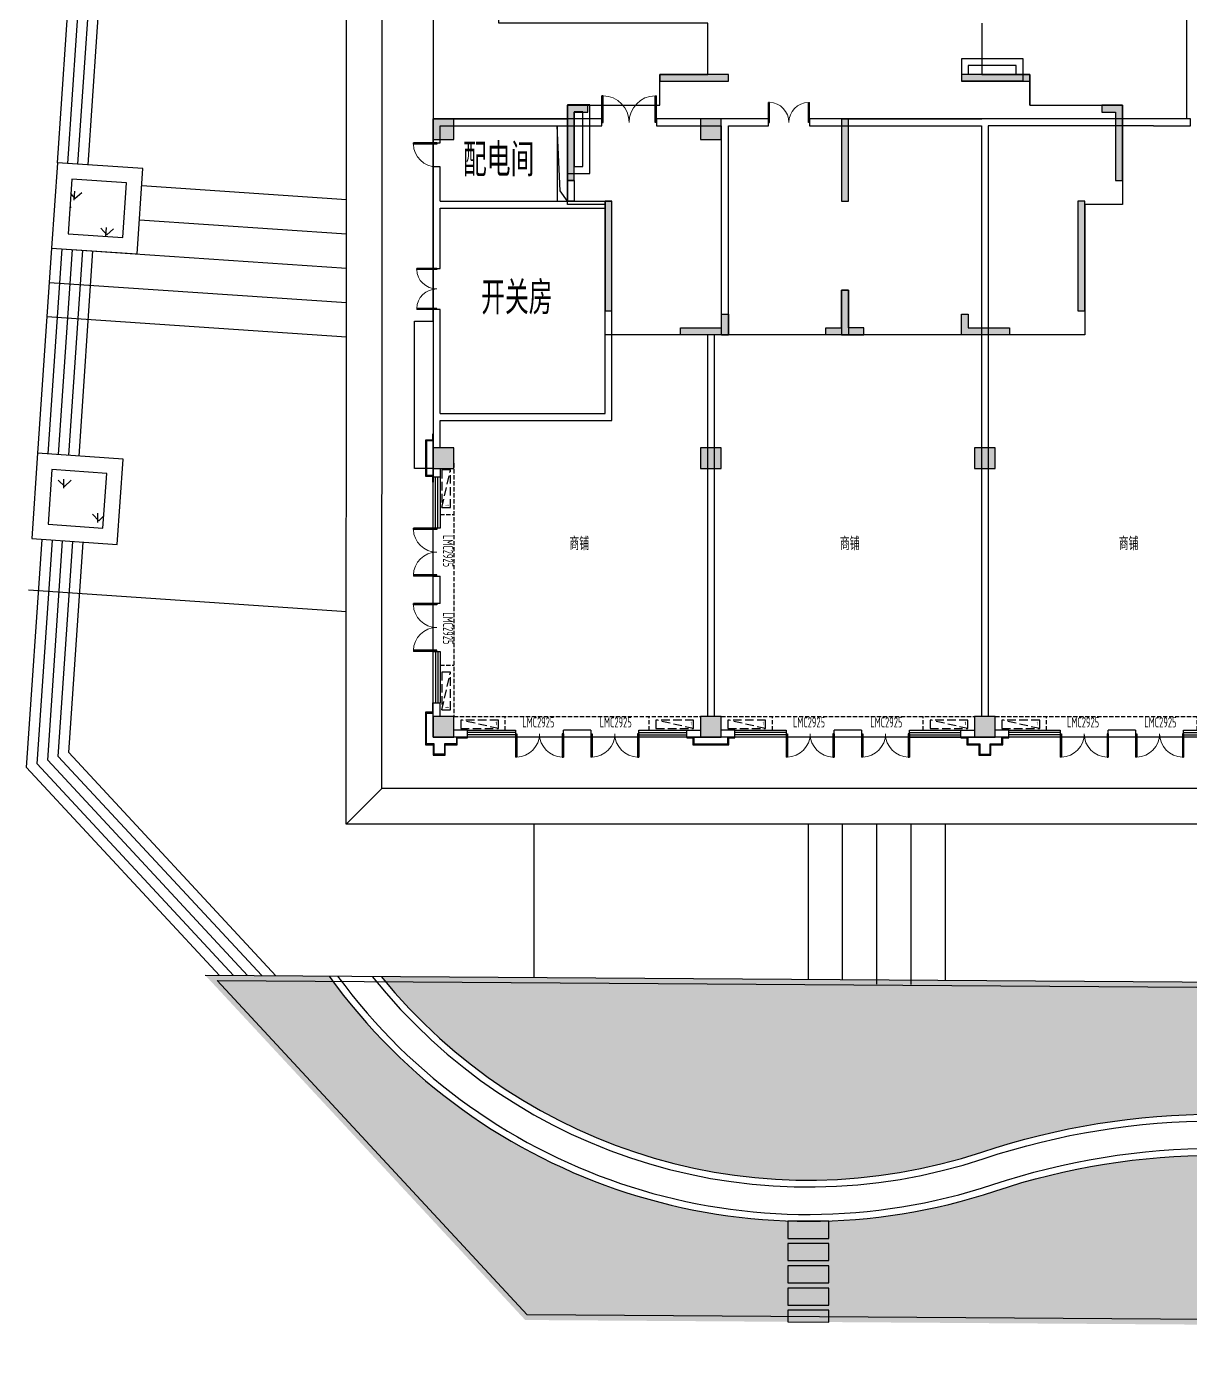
# Model space of a CAD drawing. Header units: millimetres. Extents: x 36720183 to 38160956, y 58934012 to 60388477.
# Drawn here: x 37394293 to 37428266, y 59257696 to 59296490 of the extents above; entities that cross this region are included whole.
import ezdxf

# ---------------------------------------------------------------- set-up
doc = ezdxf.new("R2010")
doc.units = ezdxf.units.MM
doc.header["$LTSCALE"] = 1000
doc.header["$MEASUREMENT"] = 0
doc.linetypes.add('DASH', pattern=[0.35, 0.25, -0.1])
for name, color, linetype in [('@ 绿化', 8, 'Continuous'), ('@YL', 2, 'Continuous'), ('@园建', 1, 'Continuous'), ('@铺装', 2, 'Continuous'), ('C_Wall', 6, 'Continuous'), ('COLUMN', 9, 'Continuous'), ('CURTWALL', 4, 'Continuous'), ('DIM_LEAD', 3, 'Continuous'), ('PUB_HATCH', 8, 'Continuous'), ('PUB_TEXT', 7, 'Continuous'), ('WALL', 4, 'Continuous'), ('WINDOW', 2, 'Continuous'), ('WINDOW_TEXT', 3, 'Continuous'), ('扑救面', 2, 'Continuous'), ('空调', 115, 'Continuous'), ('空调机位', 7, 'Continuous'), ('首层轮廓', 6, 'Continuous')]:
    doc.layers.add(name, color=color, linetype=linetype)
doc.layers.add('水管井及降板', color=3, linetype='Continuous', plot=False)
doc.styles.get("Standard").update_dxf_attribs({"font": 'gbenor.shx', "bigfont": 'gbcbig.shx'})
pattern_1 = [(90, (0, 0), (-997.7954749999999, 997.7954750000001), [264.58066, -1731.01015]), (45, (0, 0), (-997.7961550815103, 997.7961550815104), [264.58066, -1146.51615]), (135, (0, 0), (-997.7961550815104, -997.7961550815103), [264.58066, -1146.51615])]

# ---------------------------------------------------------------- blocks, each defined once
blk = doc.blocks.new('_FZH')
blk.add_lwpolyline([(-0.499999999992724, -0.4999999999854481), (0.499999999992724, -0.4999999999854481), (0.499999999992724, 0.5000000000145519), (-0.499999999992724, 0.5000000000145519)], close=True)
at = {"layer": 'PUB_HATCH'}
blk.add_solid([(-0.499999999992724, -0.4999999999854481), (0.499999999992724, -0.4999999999854481), (-0.499999999992724, 0.5000000000145519), (0.499999999992724, 0.5000000000145519)], dxfattribs=at)
blk = doc.blocks.new('$DorLib2D$00000002')
for p, q in [((-0.5, -5.684341886080802e-17), (-0.5000000000000007, 0.4875)), ((-0.4750000000000007, 0.4875), (-0.5000000000000007, 0.4875)), ((-0.475, -2.842170943040401e-17), (-0.4750000000000007, 0.4875)), ((0.475, -2.842170943040401e-17), (0.4750000000000007, 0.4875)), ((0.4750000000000007, 0.4875), (0.5000000000000007, 0.4875)), ((0.5, -5.684341886080802e-17), (0.5000000000000007, 0.4875)), ((-0.5, -5.684341886080802e-17), (-0.475, -2.842170943040401e-17)), ((0.5, -5.684341886080802e-17), (0.475, -2.842170943040401e-17))]:
    blk.add_line(p, q)
at = {"lineweight": 13}
for centre, start, end in [((-0.4875, -4.263256414560601e-17), 0, 88.53071641864632), ((0.4875, -4.263256414560601e-17), 91.4692835813537, 180)]:
    blk.add_arc(centre, 0.4875, start, end, dxfattribs=at)
blk = doc.blocks.new('$DorLib2D$00000001')
for p, q in [((0.45, 0.9750000000000001), (0.5000000000000002, 0.9750000000000001)), ((0.45, 0), (0.45, 0.9750000000000001)), ((0.5, 0), (0.5, 0.9750000000000001)), ((0.5, 0), (0.45, 0))]:
    blk.add_line(p, q)
at = {"lineweight": 13}
blk.add_arc((0.475, 0), 0.975, 91.4692835813538, 180, dxfattribs=at)
blk = doc.blocks.new('56d34')
at = {"layer": '@铺装', "color": 2, "ltscale": 0.2}
blk.add_line((526097.2758195428, 15768.51332169771), (524697.2757823272, 15768.51332169771), dxfattribs=at)
at = {"layer": 'CURTWALL', "color": 2}
for p, q in [((523197.2758195428, 15968.51323900372), (524697.275724764, 15968.5132465139)), ((524697.275724764, 15968.5132465139), (524697.275724764, 15768.5132465139)), ((526097.2758195428, 15768.51323900372), (526097.2758195428, 15968.51323900372)), ((526897.2405093564, 15968.51323900372), (526897.2405093564, 15768.51323900372)), ((528297.2404122679, 15768.5132465139), (528297.2404122679, 15968.5132465139)), ((528297.2404122679, 15968.5132465139), (529797.2405093564, 15968.51323900372)), ((524697.2754122643, 15901.84660857916), (523197.2758195428, 15901.84657233953)), ((524697.2754122643, 15835.1798844412), (523197.2758195428, 15835.1799056679)), ((524697.275724764, 15768.5132465139), (523197.2758195428, 15768.51323900372)), ((528297.2404122679, 15901.84652237594), (529797.2405093564, 15901.84657233953)), ((528297.2404122679, 15835.17997065187), (529797.2405093564, 15835.1799056679)), ((529797.2405093564, 15768.51323900372), (528297.2404122679, 15768.5132465139))]:
    blk.add_line(p, q, dxfattribs=at)
at = {"layer": 'WALL', "color": 0}
for p, q in [((523197.2758197663, 15768.51323900372), (523197.2758193193, 15968.51323900372)), ((529797.2405093564, 15768.51323900372), (529797.2405093564, 15968.51323900372))]:
    blk.add_line(p, q, dxfattribs=at)
at = {"layer": 'WALL'}
for p, q in [((526897.2405093564, 15968.51323900372), (526097.2758195428, 15968.51323900372)), ((526897.2405093564, 15768.51332169771), (526097.2758195428, 15768.51332169771))]:
    blk.add_line(p, q, dxfattribs=at)
at = {"layer": '空调', "color": 0, "linetype": 'DASH', "ltscale": 0.5}
for p, q in [((522797.2758198855, 16368.42236685753), (530197.2758199153, 16368.42236685753)), ((524297.2758198855, 15968.42236688733), (524297.2758198855, 16368.42236685753)), ((528697.2758197216, 15968.42236688733), (528697.2758197216, 16368.42236685753))]:
    blk.add_line(p, q, dxfattribs=at)
at = {"layer": '空调机位', "linetype": 'DASH'}
for points in [[(524097.2758200765, 16018.42236690223), (524097.2758200169, 16268.42236673832), (522997.2758200318, 16268.42236675322), (522997.2758201286, 16018.42236667871)], [(529997.2758199126, 16018.42236581445), (529997.275819853, 16268.42236565053), (528897.2758198678, 16268.42236566544), (528897.2758199647, 16018.42236559093)]]:
    blk.add_lwpolyline(points, close=True, dxfattribs=at)
for points in [[(524097.2758200765, 16018.42236690223), (522997.2758200169, 16268.42236672342)], [(529997.2758199126, 16018.42236581445), (528897.275819853, 16268.42236563563)]]:
    blk.add_lwpolyline(points, dxfattribs=at)
at = {"layer": 'WINDOW', "color": 0, "xscale": -1400, "yscale": -1400, "zscale": 1400}
blk.add_blockref('$DorLib2D$00000002', (525397.2758195428, 15868.51323900372), dxfattribs=at)
at = {"layer": 'WINDOW', "color": 0, "xscale": -1400, "yscale": 1400, "zscale": 1400, "rotation": 180}
blk.add_blockref('$DorLib2D$00000002', (527597.2405093564, 15868.51323900372), dxfattribs=at)
at = {"layer": 'PUB_TEXT', "color": 0}
for p in [(524002.6503687426, 16115.60670714825), (529902.6503685787, 16115.60670606047)]:
    blk.add_text('1', height=105, dxfattribs=at).set_placement(p)
at = {"layer": 'WINDOW_TEXT', "width": 0.7}
for p in [(524894.2726606159, 16051.08696593817), (527152.2726606159, 16051.08696593817)]:
    blk.add_text('LMC2925', height=300, dxfattribs=at).set_placement(p)
blk = doc.blocks.new('455324')
at = {"layer": '@铺装', "color": 2, "ltscale": 0.2}
blk.add_line((520988.3050800739, 20234.88402715838), (520988.3050800739, 21634.88406437403), dxfattribs=at)
at = {"layer": 'CURTWALL', "color": 2}
for p, q in [((520988.3050048901, 21634.88412193721), (520988.3049973799, 23134.88402715838)), ((521054.9716428174, 21634.88443443691), (521054.9716640441, 23134.88402715838)), ((521121.6383669553, 21634.88443443691), (521121.6383307157, 23134.88402715838)), ((521188.3049973799, 23134.88402715838), (521188.3050048901, 21634.88412193721)), ((521188.3050048901, 21634.88412193721), (520988.3050048901, 21634.88412193721)), ((520988.3049973799, 20234.88402715838), (521188.3049973799, 20234.88402715838)), ((521188.3049973799, 19434.91933734482), (520988.3049973799, 19434.91933734482)), ((520988.3049973799, 16534.91933734482), (520988.3050048901, 18034.91943443334)), ((520988.3050048901, 18034.91943443334), (521188.3050048901, 18034.91943443334)), ((521054.971729028, 18034.91943443334), (521054.9716640441, 16534.91933734482)), ((521121.6382807521, 18034.91943443334), (521121.6383307157, 16534.91933734482)), ((521188.3050048901, 18034.91943443334), (521188.3049973799, 16534.91933734482))]:
    blk.add_line(p, q, dxfattribs=at)
at = {"layer": 'WALL', "color": 0}
for p, q in [((520988.3049973799, 23134.88402693486), (521188.3049973799, 23134.88402738189)), ((520988.3049973799, 16534.91933734482), (521188.3049973799, 16534.91933734482))]:
    blk.add_line(p, q, dxfattribs=at)
at = {"layer": 'WALL'}
for p, q in [((520988.3050800739, 19434.91933734482), (520988.3050800739, 20234.88402715838)), ((521188.3049973799, 19434.91933734482), (521188.3049973799, 20234.88402715838))]:
    blk.add_line(p, q, dxfattribs=at)
at = {"layer": '空调', "color": 0, "linetype": 'DASH', "ltscale": 0.5}
for p, q in [((521588.2141252337, 23534.88402681565), (521588.2141252337, 16134.88402678585)), ((521188.2141252635, 22034.88402681565), (521588.2141252337, 22034.88402681565)), ((521188.2141252635, 17634.88402697956), (521588.2141252337, 17634.88402697956))]:
    blk.add_line(p, q, dxfattribs=at)
at = {"layer": '空调机位', "linetype": 'DASH'}
for points in [[(521238.2141252784, 22234.88402662473), (521488.2141251145, 22234.88402668433), (521488.2141251294, 23334.88402666943), (521238.2141250549, 23334.88402657257)], [(521238.2141241906, 16334.88402678864), (521488.2141240267, 16334.88402684825), (521488.2141240416, 17434.88402683334), (521238.2141239671, 17434.88402673649)]]:
    blk.add_lwpolyline(points, close=True, dxfattribs=at)
for points in [[(521238.2141252784, 22234.88402662473), (521488.2141250996, 23334.88402668433)], [(521238.2141241906, 16334.88402678864), (521488.2141240118, 17434.88402684825)]]:
    blk.add_lwpolyline(points, dxfattribs=at)
at = {"layer": 'WINDOW', "color": 0, "xscale": -1400, "zscale": 1400}
for p, yscale, rotation in [((521088.3049973799, 20934.88402715838), -1400, 270), ((521088.3049973799, 18734.91933734482), 1400, 90)]:
    blk.add_blockref('$DorLib2D$00000002', p, dxfattribs=dict(at, yscale=yscale, rotation=rotation))
at = {"layer": 'PUB_TEXT', "color": 0}
for p in [(521335.3984655244, 22329.50947795855), (521335.3984644366, 16429.50947812246)]:
    blk.add_text('1', height=105, rotation=270, dxfattribs=at).set_placement(p)
at = {"layer": 'WINDOW_TEXT', "width": 0.7}
for p in [(521270.8787243144, 21437.88718608534), (521270.8787243144, 19179.88718608534)]:
    blk.add_text('LMC2925', height=300, rotation=270, dxfattribs=at).set_placement(p)
blk = doc.blocks.new('T7T8T9scpm')
at = {"layer": 'C_Wall'}
for points in [[(428820.1295441017, 36421.55661997199), (426820.1295441017, 36421.55661997199), (426820.1295441017, 36221.55661997199), (428820.1295441017, 36221.55661997199)], [(437620.1264923438, 36421.55661997199), (435620.1264923438, 36421.55661997199), (435620.1264923438, 36221.55661997199), (437620.1264923438, 36221.55661997199)], [(424320.1295441017, 35321.55700144172), (424720.123440586, 35321.55700144172), (424720.123440586, 35521.55700144172), (424120.1295441017, 35521.55700144172), (424120.1295441017, 33321.55623845756), (424320.1295441017, 33321.55623845756)], [(439720.1264923438, 35521.55700144172), (439720.1264923438, 35321.55700144172), (440120.1264923438, 35321.55700144172), (440120.1264923438, 33321.55623845756), (440320.1264923438, 33321.55623845756), (440320.1264923438, 35521.55700144172)], [(432320.1264914125, 32721.55623873323), (432320.1264914125, 35121.55623868853), (432120.1264914125, 35121.55623868853), (432120.1264914125, 32721.55623873323)], [(425220.1295441017, 32721.55700144172), (425220.1265848204, 29521.55623850226), (425420.1265848204, 29521.55623850226), (425420.1295441017, 32721.55700144172)], [(439020.1264923438, 32721.55700144172), (439020.1264923438, 29521.55623850226), (439220.1264923438, 29521.55623850226), (439220.1264923438, 32721.55700144172)], [(432320.1264919713, 28821.55623873323), (431664.6264920011, 28821.55623873323), (431664.6264920011, 29021.55623873323), (432120.1264919713, 29021.55623873323), (432120.1264919713, 30121.55623873323), (432320.1264919713, 30121.55623873323)], [(432120.12649104, 28821.55623873323), (432775.6264910102, 28821.55623873323), (432775.6264910102, 29021.55623873323), (432320.12649104, 29021.55623873323), (432320.12649104, 30121.55623873323), (432120.12649104, 30121.55623873323)], [(428820.1264923438, 28821.55623850226), (427420.1265040785, 28821.55623850226), (427420.1265040785, 29021.55623850226), (428620.1264923438, 29021.55623850226), (428620.1264923438, 29421.55700144172), (428820.1264923438, 29421.55700144172)], [(435620.1264923438, 28821.55623850226), (435620.1264923438, 29421.55700144172), (435820.1264923438, 29421.55700144172), (435820.1264923438, 29021.55623850226), (437020.1265035197, 29021.55623850226), (437020.1265035197, 28821.55623850226)]]:
    blk.add_hatch(color=6, dxfattribs=at).paths.add_polyline_path(points)
at = {"layer": '@铺装', "color": 6, "ltscale": 0.2}
blk.add_line((424004.7199791521, 17075.13973521441), (422604.7199419364, 17075.13973521441), dxfattribs=at)
for points in [[(420204.7199552134, 25921.54088117182), (420179.7199552134, 25921.54088117182), (420179.7199552134, 25746.54088117182), (419979.7199552134, 25746.54088117182), (419979.7199552134, 25396.54088117182), (419979.7199552134, 25396.54088117182), (419979.7199552134, 25046.54088115692), (419979.719979167, 25046.54088134319), (419979.7199792862, 24696.54088117182), (420179.7199552134, 24696.54088117182), (420179.7199552134, 24521.54088135809), (420204.7199552134, 24521.54088135809)], [(420204.719979398, 25221.54088117182), (420204.7199552134, 25721.54088117182), (420004.7199552134, 25721.54088117182), (420004.7199552134, 25371.54088117182), (420004.7199552134, 25371.54088117182), (420004.7199552134, 25071.54088117182), (420004.7199791521, 25071.54088135809), (420004.7199793905, 24721.54088135809), (420204.7199793905, 24721.54088135809), (420204.7200035825, 25221.54088117182)], [(420204.719979398, 18075.13965249807), (420179.7199793905, 18075.13965247571), (420179.7199796066, 17800.13965173066), (419979.7199796215, 17800.13965158165), (419979.7199803516, 16850.13965157419), (420204.719979398, 16850.13965174556), (420204.719979398, 16550.139657408), (420554.7199794129, 16550.139657408), (420554.7199792266, 16850.13968136162), (420904.719979398, 16850.13968148082), (420904.719979398, 17050.139657408), (421204.7199793756, 17050.13965769112), (421204.7199793756, 17075.13965769112)], [(420879.7199792117, 17075.13968158513), (420879.7199792117, 16875.13968158513), (420529.7199792117, 16875.13968134671), (420529.719979398, 16575.139657408), (420229.719979398, 16575.139657408), (420229.719979398, 16875.13965182006), (420004.7199803293, 16875.13965159655), (420004.719979398, 17775.13965159655), (420204.719979398, 17775.13965174556)], [(420880.1298130527, 17075.13965252042), (420880.1298132092, 16875.13965246826), (420529.7199792117, 16875.13965211809)], [(427605.064457342, 17075.13960958272), (427605.064457342, 17050.13960958272), (427780.064457342, 17050.13960958272), (427780.064457342, 16850.13960958272), (428130.064457342, 16850.13960958272), (428130.064457342, 16850.13960958272), (428480.0644573569, 16850.13960958272), (428480.0644571707, 16850.13963353634), (428830.064457342, 16850.13963365555), (428830.064457342, 17050.13960958272), (429005.0644571558, 17050.13960958272), (429005.0644571558, 17075.13960958272)], [(428305.064457342, 17075.13963376731), (427805.064457342, 17075.13960958272), (427805.064457342, 16875.13960958272), (428155.064457342, 16875.13960958272), (428155.064457342, 16875.13960958272), (428455.064457342, 16875.13960958272), (428455.0644571558, 16875.13963352144), (428805.0644571558, 16875.13963375986), (428805.0644571558, 17075.13963375986), (428305.064457342, 17075.13965795189)], [(435605.0644744933, 17075.13959620148), (435605.0644744933, 17050.13959620148), (435780.0644744933, 17050.13959620148), (435780.0644744933, 16850.13959620148), (436130.0644744933, 16850.13959620148), (436130.0644744933, 16550.13959620148), (436480.0644745082, 16550.13959620148), (436480.0644743219, 16850.1396201551), (436830.0644744933, 16850.13962027431), (436830.0644744933, 17050.13959620148), (437005.064474307, 17050.13959620148), (437005.064474307, 17075.13959620148)], [(436305.0644744933, 17075.13962038606), (435805.0644744933, 17075.13959620148), (435805.0644744933, 16875.13959620148), (436155.0644744933, 16875.13959620148), (436155.0644744933, 16575.13959620148), (436455.0644744933, 16575.13959620148), (436455.064474307, 16875.13962014019), (436805.064474307, 16875.13962037861), (436805.064474307, 17075.13962037861), (436305.0644744933, 17075.13964457065)]]:
    blk.add_lwpolyline(points, dxfattribs=at)
at = {"layer": 'C_Wall', "color": 6}
for points in [[(428820.1295441017, 36421.55661997199), (426820.1295441017, 36421.55661997199), (426820.1295441017, 36221.55661997199), (428820.1295441017, 36221.55661997199)], [(437620.1264923438, 36421.55661997199), (435620.1264923438, 36421.55661997199), (435620.1264923438, 36221.55661997199), (437620.1264923438, 36221.55661997199)], [(432320.1264914125, 32721.55623873323), (432320.1264914125, 35121.55623868853), (432120.1264914125, 35121.55623868853), (432120.1264914125, 32721.55623873323)], [(425220.1295441017, 32721.55700144172), (425220.1265848204, 29521.55623850226), (425420.1265848204, 29521.55623850226), (425420.1295441017, 32721.55700144172)], [(439020.1264923438, 32721.55700144172), (439020.1264923438, 29521.55623850226), (439220.1264923438, 29521.55623850226), (439220.1264923438, 32721.55700144172)], [(432320.1264919713, 28821.55623873323), (431664.6264920011, 28821.55623873323), (431664.6264920011, 29021.55623873323), (432120.1264919713, 29021.55623873323), (432120.1264919713, 30121.55623873323), (432320.1264919713, 30121.55623873323)], [(432120.12649104, 28821.55623873323), (432775.6264910102, 28821.55623873323), (432775.6264910102, 29021.55623873323), (432320.12649104, 29021.55623873323), (432320.12649104, 30121.55623873323), (432120.12649104, 30121.55623873323)]]:
    blk.add_lwpolyline(points, close=True, dxfattribs=at)
for points in [[(424320.1295441017, 35321.55700144172), (424720.123440586, 35321.55700144172), (424720.123440586, 35521.55700144172), (424120.1295441017, 35521.55700144172), (424120.1295441017, 33321.55623845756), (424320.1295441017, 33321.55623845756), (424320.1295441017, 35321.55700144172)], [(439720.1264923438, 35521.55700144172), (439720.1264923438, 35321.55700144172), (440120.1264923438, 35321.55700144172), (440120.1264923438, 33321.55623845756), (440320.1264923438, 33321.55623845756), (440320.1264923438, 35521.55700144172), (439720.1264923438, 35521.55700144172)], [(428620.1264923438, 29021.55623850226), (428620.1264923438, 29421.55700144172), (428820.1264923438, 29421.55700144172), (428820.1264923438, 28821.55623850226)], [(435620.1264923438, 28821.55623850226), (435620.1264923438, 29421.55700144172), (435820.1264923438, 29421.55700144172), (435820.1264923438, 29021.55623850226), (437020.1265035197, 29021.55623850226), (437020.1265035197, 28821.55623850226), (435620.1264923438, 28821.55623850226)], [(428820.1264923438, 28821.55623850226), (427420.1265040785, 28821.55623850226), (427420.1265040785, 29021.55623850226), (428620.1264923438, 29021.55623850226)]]:
    blk.add_lwpolyline(points, dxfattribs=at)
at = {"layer": 'CURTWALL', "color": 6}
for p, q in [((421204.7199791521, 17275.13965252042), (422604.7198843732, 17275.1396600306)), ((422604.7195718735, 17208.47302209586), (421204.7199791521, 17208.47298585624)), ((422604.7195718735, 17141.8062979579), (421204.7199791521, 17141.8063191846)), ((422604.7198843732, 17075.1396600306), (421204.7199791521, 17075.13965252042)), ((422604.7198843732, 17275.1396600306), (422604.7198843732, 17075.1396600306)), ((424004.7199791521, 17075.13965252042), (424004.7199791521, 17275.13965252042)), ((424804.6846689656, 17275.13965252042), (424804.6846689656, 17075.13965252042)), ((426204.6845718771, 17075.1396600306), (426204.6845718771, 17275.1396600306)), ((426204.6845718771, 17275.1396600306), (427604.6846689656, 17275.13965252042)), ((426204.6845718771, 17208.47293589264), (427604.6846689656, 17208.47298585624)), ((426204.6845718771, 17141.80638416857), (427604.6846689656, 17141.8063191846)), ((427604.6846689656, 17075.13965252042), (426204.6845718771, 17075.1396600306))]:
    blk.add_line(p, q, dxfattribs=at)
at = {"layer": 'WALL', "color": 6}
for p, q in [((425121.2184612602, 35121.6236327067), (420205.0644353926, 35121.85324640572)), ((420205.0644353926, 35121.85324640572), (420205.0644725934, 34421.54099007696)), ((420405.064484857, 34921.84390453249), (425121.2091194391, 34921.62359939516)), ((420405.0645411164, 34421.54099009931), (420405.064484857, 34921.84390453249)), ((423820.1295469999, 34921.68437668681), (423820.1295441091, 32721.55699516088)), ((425121.2091194391, 34921.62359939516), (425121.2184612602, 35121.6236327067)), ((426721.2181470245, 35121.5489006564), (426721.2088052109, 34921.54886486381)), ((426721.2088052109, 34921.54886486381), (428620.1869753227, 34921.46018370241)), ((428720.191626206, 35121.45552574843), (426721.2181470245, 35121.5489006564)), ((428620.1869557276, 28821.55623878539), (428620.1869753227, 34921.46018370241)), ((429985.3674430698, 35121.45551767945), (428720.1869553104, 35121.45552586019)), ((428820.1869530678, 28821.55623878539), (428820.1869320944, 34921.45551788062)), ((428820.1869320944, 34921.45551788062), (429985.3674430475, 34921.45550729334)), ((429985.3674430475, 34921.45550729334), (429985.3674430698, 35121.45551767945)), ((436305.0644572899, 35121.45552489161), (431185.3674430698, 35121.45551752299)), ((431185.3674430698, 35121.45551752299), (431185.3674430475, 34921.45550712943)), ((431185.3674430475, 34921.45550712943), (436205.0644504279, 34921.45551693439)), ((436205.0644504279, 34921.45551693439), (436205.0644506142, 17675.1396445483)), ((442305.0646305755, 35121.45574115217), (436305.0644572899, 35121.45552489161)), ((436405.0644546673, 34921.45558195561), (436405.0644548461, 17675.1396445483)), ((437519.0283090994, 34921.45552473515), (436405.0644546673, 34921.45558195561)), ((441222.9989333376, 34921.55330723524), (437519.0282299593, 34921.55623910576)), ((441222.9990124777, 34921.45552426577), (437519.0283090994, 34921.45552473515)), ((441222.9990124777, 34921.45552426577), (442305.0646305457, 34921.45549336821)), ((442305.0646305457, 34921.45549336821), (442305.0646305755, 35121.45574115217)), ((420205.0644725934, 34421.54099007696), (420405.0645411164, 34421.54099009931)), ((420405.0645411685, 33721.54099009931), (420205.0644800216, 33721.54099008441)), ((420205.0644800216, 33721.54099008441), (420205.0644576699, 33021.64158304781)), ((420405.0644475222, 32721.55697568506), (420405.0645411685, 33721.54099009931)), ((420205.0644576699, 33021.64158304781), (420205.0644688457, 30759.00630258024)), ((424120.1295441091, 33321.55623794347), (424120.1295471936, 32721.556994766)), ((424320.1295441091, 33321.55623897165), (424120.1295441091, 33321.55623794347)), ((424320.1295441091, 33321.55623897165), (424320.1295471936, 32721.55699579418)), ((420405.0644849092, 32721.55697568506), (425420.1264840513, 32721.55700144172)), ((424320.1295471936, 32721.55699579418), (424120.1295471936, 32721.556994766)), ((425220.1264828593, 26521.55698595941), (425220.1264841631, 32721.55700041354)), ((425420.1264827102, 26321.55703032017), (425420.1264840513, 32721.55700144172)), ((420405.0644282773, 32521.55700691789), (425220.1264841184, 32521.55703163892)), ((420405.0644165725, 30759.00630260259), (420405.0644261762, 32521.55700691044)), ((420205.0644688457, 30759.00630258024), (420405.0644165725, 30759.00630260259)), ((420405.0644166544, 29559.00630258769), (420205.0644689351, 29559.00630257279)), ((420205.0644689351, 29559.00630257279), (420205.0644581318, 26821.64158303291)), ((420405.0644306391, 26521.55696444958), (420405.0644166544, 29559.00630258769)), ((428205.0868083164, 28821.55623878539), (428205.0644951835, 17675.13965792954)), ((428405.0868079662, 28821.55623878539), (428405.0645047426, 17675.13965792954)), ((428620.1869544461, 28821.55623853207), (428820.1869544461, 28821.55623850226)), ((420205.0644581318, 26821.64158303291), (420205.0644605011, 25521.54088115692)), ((420405.0644287169, 26521.55696444958), (425220.1264828593, 26521.55698595941)), ((420405.0644623488, 26321.55700791627), (425420.1264827102, 26321.55703032017)), ((420405.0644657686, 25521.54088115692), (420405.0644635484, 26321.55700792372)), ((420204.7199890688, 24921.54088117927), (420204.7199890688, 24521.54088117927)), ((420404.7199890688, 24921.54088117927), (420404.7199890688, 24521.54088117927)), ((420204.719979398, 17675.13965249807), (420204.719979398, 18075.13965249807)), ((420404.719979398, 17675.13965249807), (420404.719979398, 18075.13965249807)), ((420205.0644771755, 17075.13965583593), (420212.1518143937, 17075.13965582103)), ((421204.7199793756, 17275.13965252042), (420804.7199793756, 17275.13965252042)), ((421204.7199793756, 17075.13965252042), (420804.7199793756, 17075.13965252042)), ((421204.7199793756, 17075.13965252042), (421204.7199789286, 17275.13965252042)), ((424804.6846689656, 17275.13965252042), (424004.7199791521, 17275.13965252042)), ((424804.6846689656, 17075.13973521441), (424004.7199791521, 17075.13973521441)), ((427604.6846689656, 17075.13965252042), (427604.6846689656, 17275.13965252042)), ((427604.6846689656, 17275.13965252042), (428004.6846689656, 17275.13965252042)), ((427604.6846689656, 17075.13965252042), (428004.6846689656, 17075.13965252042)), ((429005.0644568801, 17275.13965252042), (428605.0644573271, 17275.13965252042)), ((429005.0644571036, 17075.13965252042), (428605.0644573271, 17075.13965252042)), ((434105.0291469172, 17075.13980057091), (436005.0644745007, 17075.13961303979)), ((435605.0291469172, 17275.13965252042), (436005.0644745007, 17275.13965252042)), ((437005.0644740313, 17275.13965252042), (436605.0644744784, 17275.13965252042)), ((437005.0644742548, 17075.13965252042), (436605.0644744784, 17075.13965252042))]:
    blk.add_line(p, q, dxfattribs=at)
blk.add_lwpolyline([(424120.1295441091, 32721.556994766), (423908.4808309823, 33026.98026143759), (423820.1388920173, 34921.68437625468)], dxfattribs=at)
at = {"layer": 'WINDOW', "color": 6}
blk.add_line((432120.2719894871, 35121.64159920067), (436220.2719894052, 35121.64159920067), dxfattribs=at)
at = {"layer": '水管井及降板', "color": 6, "ltscale": 0.5}
for points in [[(435619.6768244579, 36230.76063922048), (437419.6768244654, 36230.76063922048), (437419.6768244654, 36880.76063922048), (435619.8181219324, 36880.76063925773)], [(435819.6768244579, 36430.76063922048), (437219.6768244654, 36430.76063922048), (437219.6768244654, 36680.76063922048), (435819.6768244654, 36680.76063928008)], [(424123.1947528869, 33530.74854499847), (424773.1947528869, 33530.74845792353), (424773.1949672326, 35530.74845792353), (424123.1949672326, 35530.74854499847)], [(424320.7779392004, 33730.74852381647), (424570.7779392004, 33730.74849031866), (424570.7780999616, 35330.74849031866), (424320.7780999616, 35330.74852380902)]]:
    blk.add_lwpolyline(points, close=True, dxfattribs=at)
at = {"layer": '空调', "color": 6, "linetype": 'DASH', "ltscale": 0.5}
for p, q in [((420804.7199794948, 17675.04878037423), (428004.7199795246, 17675.04878037423)), ((422304.7199794948, 17275.04878040403), (422304.7199794948, 17675.04878037423)), ((426504.7199793309, 17275.04878040403), (426504.7199793309, 17675.04878037423))]:
    blk.add_line(p, q, dxfattribs=at)
at = {"layer": '空调机位', "color": 6, "linetype": 'DASH'}
for points in [[(422104.7199796885, 17325.04878041893), (422104.7199796289, 17575.04878025502), (421004.7199796438, 17575.04878026992), (421004.7199797407, 17325.04878019542)], [(427804.7199795246, 17325.04877933115), (427804.719979465, 17575.04877916723), (426704.7199794799, 17575.04877918214), (426704.7199795768, 17325.04877910763)]]:
    blk.add_lwpolyline(points, close=True, dxfattribs=at)
for points in [[(422104.7199796885, 17325.04878041893), (421004.7199796289, 17575.04878024012)], [(427804.7199795246, 17325.04877933115), (426704.719979465, 17575.04877915233)]]:
    blk.add_lwpolyline(points, dxfattribs=at)
at = {"layer": '首层轮廓', "color": 6}
blk.add_lwpolyline([(436220.1264925301, 37921.55623864383), (436220.1264925301, 36421.55623864383), (437620.1264919713, 36421.55623864383), (437620.1264919713, 35521.55623873323), (440320.1264923438, 35521.55623873323), (440320.1264923438, 32621.55623867363), (439220.1264925301, 32621.55623867363), (439220.1264925301, 28821.55623878539), (425220.1259374768, 28821.55623878539), (425220.1259374842, 32621.55623883009), (424120.1295441017, 32621.55623883009), (424120.1295441017, 35521.55700144172), (426820.1264921576, 35521.55623873323), (426820.1295441017, 36421.55623864383), (428220.1264925301, 36421.55661997199), (428220.1264919043, 37921.55623878539)], dxfattribs=at)
at = {"layer": 'COLUMN', "color": 6, "xscale": 599.9999999767169, "yscale": 599.9999999767169, "zscale": 599.9999999767169}
for p in [(420505.0644677579, 34821.4555465728), (428305.0645175502, 34821.45552847534), (420504.7199793905, 25221.54088117182), (428305.064457342, 25221.5408866033), (436305.0644744933, 25221.54087322205), (420504.7199793905, 17375.13965251297), (428305.064457342, 17375.13965794444), (436305.0644744933, 17375.1396445632)]:
    blk.add_blockref('_FZH', p, dxfattribs=at)
at = {"layer": 'WALL', "color": 6}
blk.add_blockref('455324', (-100783.5850179791, 1540.220315150917), dxfattribs=at)
at = {"layer": 'WINDOW', "color": 6}
for name, p, xscale, yscale, zscale, rotation in [('$DorLib2D$00000002', (425921.213579908, 35021.58626333624), -1600, 1600, 1600, 359.9973237668102), ('$DorLib2D$00000002', (430585.3673966825, 35021.45552562177), 1200, 1200, -1200, 359.9999999926834), ('$DorLib2D$00000001', (420305.0644575953, 34071.54106087238), 700, 700, -700, 90), ('$DorLib2D$00000002', (420305.0644578859, 30159.00630556792), -1200, 1200, 1200, 90), ('$DorLib2D$00000002', (423304.7199791521, 17175.13965252042), 1400, 1400, 1400, 180), ('$DorLib2D$00000002', (425504.6846689656, 17175.13965252042), -1400, 1400, 1400, 180)]:
    blk.add_blockref(name, p, dxfattribs=dict(at, xscale=xscale, yscale=yscale, zscale=zscale, rotation=rotation))
at = {"layer": '空调', "color": 6}
for p in [(-94192.21136243641, 1306.6264135167), (-86192.21134528518, 1306.6264135167)]:
    blk.add_blockref('56d34', p, dxfattribs=at)
at = {"layer": 'DIM_LEAD', "color": 6}
for p in [(424176.4495282695, 22532.8579640016), (432070.7026290148, 22532.8579640016), (440210.6930445805, 22532.8579640016)]:
    blk.add_text('商铺', height=385.8156028368795, dxfattribs=at).set_placement(p)
at = {"layer": 'PUB_TEXT', "color": 6}
for s, height, p in [('配电间', 964.5390070921986, (421070.9099163637, 33443.60413521528)), ('开关房', 964.5390070921986, (421601.9100967869, 29417.27661994845)), ('1', 105, (422010.0945283547, 17422.23312066495)), ('1', 105, (427710.0945281908, 17422.23311957717))]:
    blk.add_text(s, height=height, dxfattribs=at).set_placement(p)
at = {"layer": 'WINDOW_TEXT', "color": 6, "width": 0.7}
for p in [(422801.7168202251, 17357.71337945759), (425059.7168202251, 17357.71337945759)]:
    blk.add_text('LMC2925', height=300, dxfattribs=at).set_placement(p)

msp = doc.modelspace()

# ---------------------------------------------------------------- hatches: boundary and pattern name
at = {"layer": '@ 绿化', "linetype": 'Continuous'}
h = msp.add_hatch(dxfattribs=at)
h.set_pattern_fill('GRASS', color=256, scale=500, style=0)
h.set_pattern_definition(pattern_1)
h.paths.add_polyline_path([(37395503.27163788, 59290439.29692816), (37397099.58251915, 59290330.7079308), (37397208.17151652, 59291927.01881206), (37395611.86063525, 59292035.60780942)])
h = msp.add_hatch(dxfattribs=at)
h.set_pattern_fill('GRASS', color=256, scale=500, angle=-3.89154840466605, style=0)
h.set_pattern_definition([(86.10845159533395, (0, 0), (-927.7763523903845, 1063.213365137094), [264.58066, -1731.01015]), (41.10845159533395, (0, 0), (-927.7769847479756, 1063.214089806397), [264.58066, -1146.51615]), (131.1084515953339, (0, 0), (-1063.214089806397, -927.7769847479756), [264.58066, -1146.51615])])
h.paths.add_polyline_path([(37395503.27163788, 59290439.29692816), (37397099.58251915, 59290330.7079308), (37397208.17151652, 59291927.01881206), (37395611.86063525, 59292035.60780942)])
h = msp.add_hatch(dxfattribs=at)
h.set_pattern_fill('GRASS', color=256, scale=500, style=0)
h.set_pattern_definition(pattern_1)
h.paths.add_polyline_path([(37394926.39258934, 59281958.89537143), (37396522.70347061, 59281850.30637407), (37396631.29246797, 59283446.61725533), (37395034.98158671, 59283555.20625269)])
h = msp.add_hatch(dxfattribs=at)
h.set_pattern_fill('GRASS', color=256, scale=500, style=0)
h.set_pattern_definition(pattern_1)
edge = h.paths.add_edge_path()
edge.add_line((37399509.38963092, 59268793.74272703), (37403122.96284687, 59268769.2033649))
edge.add_arc((37417112.19984653, 59278864.79416885), 17251.65805114098, 215.8167947923093, 288.4050749916405)
edge.add_arc((37429011.13487238, 59243105.85123364), 20435.03263128814, 71.59492500848643, 108.40507499151369, ccw=False)
edge.add_arc((37444103.08427363, 59288460.51165055), 27364.67613627359, 251.5949250083742, 298.0043782715485)
edge.add_arc((37464579.85656755, 59249956.40247416), 16245.6967931614, 56.805025818696606, 118.00437827152251, ccw=False)
edge.add_arc((37483883.00924835, 59279460.35982072), 19011.85846136698, 236.8050258186923, 294.1511265770484)
edge.add_arc((37498000.38268372, 59247975.97930349), 15492.72745511987, 65.84887342301528, 114.1511265769847, ccw=False)
edge.add_arc((37509549.01683482, 59273731.59126146), 12733.54573291503, 245.8488734229412, 313.9920107864443)
edge.add_arc((37522180.69574537, 59270684.35524383), 7191.867370924193, 238.2215957700643, 240.8064961765129)
edge.add_line((37518672.78559451, 59264406.01767291), (37518661.98841476, 59257980.79237283))
edge.add_line((37518661.98841476, 59257980.79237283), (37408847.90146443, 59258729.81385795))
edge.add_line((37408847.90146443, 59258729.81385795), (37399509.38963274, 59268793.74272507))
h = msp.add_hatch(dxfattribs=at)
h.set_pattern_fill('GRASS', color=256, scale=500, style=0)
h.set_pattern_definition(pattern_1)
edge = h.paths.add_edge_path()
edge.add_line((37404641.29876986, 59268758.73892823), (37515507.5534896, 59268002.54080222))
edge.add_arc((37522180.69574276, 59270684.35523931), 7191.867365706023, 201.894296838814, 228.5067556384076)
edge.add_arc((37509549.01683482, 59273731.59126146), 11533.54573291898, 245.8488734229561, 313.00665205256877, ccw=False)
edge.add_arc((37498000.38268372, 59247975.97930344), 16692.72745516314, 65.84887342303908, 99.75622526208392)
edge.add_arc((37498338.63588943, 59246676.0001526), 18031.57961306724, 100.1155142219869, 115.3612184128006)
edge.add_arc((37483883.00924835, 59279460.35982075), 17811.85846138485, 236.805025818729, 292.2077442480143, ccw=False)
edge.add_arc((37464579.85656754, 59249956.40247416), 17445.69679316868, 56.80502581869204, 118.004378271493)
edge.add_arc((37444103.08427362, 59288460.51165059), 26164.67613630496, 251.5949250084114, 298.0043782715234, ccw=False)
edge.add_arc((37429011.13487238, 59243105.85123373), 21635.03263120564, 71.5949250084102, 108.4050749915898)
edge.add_arc((37417112.19984654, 59278864.79416888), 16051.65805116387, 219.019592381903, 288.40507499156405, ccw=False)

# ---------------------------------------------------------------- linework, layer by layer
at = {"layer": '@YL'}
for points in [[(37509551.81205226, 59273205.77057324), (37403624.18780389, 59273205.77051043), (37403641.2606899, 59309026.58959252), (37411022.42858835, 59316618.14370694), (37419479.88022122, 59316618.14370696)], [(37509551.81205164, 59274245.77057324), (37404664.68360586, 59274245.77051105), (37404681.05945837, 59308604.13556483), (37411461.79555617, 59315578.14370694), (37419479.88022122, 59315578.14370696)], [(37509551.81205075, 59275745.77057324), (37406165.39870487, 59275745.77051193), (37406180.76922059, 59307994.82687105), (37412095.49791361, 59314078.14370694), (37419479.88022122, 59314078.14370696)], [(37406165.74320263, 59275745.77051193), (37406165.74320178, 59283412.07966197), (37406165.74320179, 59283592.17174049), (37405612.82614582, 59283592.17174055), (37405612.8261464, 59287892.17174058), (37406165.74319306, 59287892.1717405), (37406165.74316085, 59293792.4841058), (37410080.80826957, 59293792.30124892), (37410080.8057789, 59294192.18786084), (37412780.80521762, 59294192.18709813), (37412780.80826957, 59295092.18747937), (37414180.78048901, 59295092.18747936), (37414180.78048901, 59296592.09815025), (37408080.80521744, 59296592.09815025), (37408080.80524263, 59299192.01270103), (37406180.805218, 59299192.01270103), (37406180.77979907, 59307843.63631588)], [(37395193.68631463, 59292515.09406689), (37395702.44978042, 59299997.81815623)], [(37395492.99527804, 59292494.74352827), (37396001.75874383, 59299977.46761762)], [(37395792.30424145, 59292474.39298965), (37396301.06770724, 59299957.117079)], [(37396091.61320486, 59292454.04245103), (37396600.37667065, 59299936.76654038)], [(37423580.80521744, 59294192.18709813), (37423580.80521781, 59295092.18747937), (37422180.805218, 59295092.18747937)], [(37395024.01600626, 59290020.8583149), (37394616.55980686, 59284034.70934356)], [(37395323.32345457, 59290000.48550495), (37394915.86725517, 59284014.33653361)], [(37395622.63090289, 59289980.11269499), (37395215.17470349, 59283993.96372365)], [(37395921.9383512, 59289959.73988504), (37395514.4821518, 59283973.5909137)], [(37396221.24579951, 59289939.36707509), (37395813.78960011, 59283953.21810374)], [(37399921.60185277, 59268790.93110404), (37394293.16048573, 59274856.59066217), (37394746.44524804, 59281520.09632117)], [(37400333.46776402, 59268788.12184318), (37394601.26905742, 59274965.59862696), (37395045.75353827, 59281499.73588416)], [(37400745.33367527, 59268785.31258232), (37394909.37762911, 59275074.60659174), (37395345.06182851, 59281479.37544715)], [(37401157.19958651, 59268782.50332146), (37395217.48620079, 59275183.61455654), (37395644.37011874, 59281459.01501015)], [(37401569.06549776, 59268779.6940606), (37395525.59477248, 59275292.62252133), (37395943.67840898, 59281438.65457314)], [(37403624.18780389, 59273205.77051043), (37404664.68360586, 59274245.77051105)], [(37399509.38963092, 59268793.74272703), (37659028.89670453, 59267023.60838445)]]:
    msp.add_lwpolyline(points, dxfattribs=at)
at = {"layer": '@YL', "color": 8}
for points in [[(37397653.7405457, 59291846.59344152), (37403632.87852026, 59291439.86276936)], [(37397653.7405457, 59291846.59344152), (37403632.87852026, 59291439.86276936)], [(37397585.87242234, 59290848.89914072), (37403632.40081518, 59290437.58423749)], [(37395023.84181791, 59290020.87016405), (37403631.92311011, 59289435.30570561)], [(37394955.97195002, 59289023.17598193), (37403631.44540503, 59288433.02717375)], [(37394888.10208213, 59288025.48179981), (37403630.96769995, 59287430.74864188)], [(37394345.21292084, 59280043.92359594), (37403627.14605934, 59279412.52038692)], [(37409113.62256947, 59268728.23403849), (37409113.62256947, 59273205.77051368)], [(37417113.62256947, 59268673.66752478), (37417113.62256947, 59273205.77051843)], [(37418113.62256947, 59268666.84671056), (37418113.62256947, 59273205.77051902)], [(37419113.62256947, 59268660.02589635), (37419113.62256947, 59273205.77051961)], [(37420113.62256947, 59268653.20508214), (37420113.62256947, 59273205.7705202)], [(37421113.62256947, 59268646.38426793), (37421113.62256947, 59273205.7705208)], [(37419113.62256947, 59268532.61573568), (37419113.62256947, 59268660.02589627)], [(37420113.62256947, 59268525.79492147), (37420113.62256947, 59268653.20508206)]]:
    msp.add_lwpolyline(points, dxfattribs=at)
at = {"layer": '@YL'}
for points in [[(37403122.96284687, 59268769.2033649, 0.3277599181407334), (37422559.11902469, 59262495.59208139, -0.1620101078817657), (37435463.15072007, 59262495.59208139, 0.2053135063028329), (37456951.86781983, 59264299.91849919, -0.2735660061694049), (37473474.21022708, 59263551.00203702, 0.255575817905072), (37491661.61312, 59262112.61979607, -0.2139353622026668), (37504339.15224744, 59262112.61979607, 0.3064137444400414), (37518393.20366038, 59264570.61171085, 0.3017167931083827)], [(37404641.17361687, 59268758.89336933, 0.3123533732742184), (37422180.23932545, 59263634.20974045, -0.162010107881748), (37435842.0304193, 59263634.20974045, 0.2053135063028038), (37456388.42098133, 59265359.41255778, -0.2735660061695234), (37474131.19801451, 59264555.17684609, 0.2555758179049736), (37491170.63930674, 59263207.5831355, -0.2139353622027467), (37504830.12606071, 59263207.5831355, 0.3017167931083425), (37517415.85537448, 59265297.40318173, 10.27189754381544)]]:
    msp.add_lwpolyline(points, format="xyb", dxfattribs=at)
at = {"layer": '@YL', "color": 8}
for points in [[(37403371.60331018, 59268767.51487598, 0.3253768950082528), (37422495.97240815, 59262685.36169123, -0.1620101078818192), (37435526.29733661, 59262685.36169123, 0.2053135063028838), (37456857.96001342, 59264476.50084228, -0.273566006169545), (37473583.70819166, 59263718.3645052, 0.255575817905232), (37491579.78415113, 59262295.11368598, -0.2139353622025874), (37504420.98121632, 59262295.11368598, 0.3053731384429769), (37518219.90760018, 59264681.42982786, 0.3017167931085059)], [(37404383.39246348, 59268760.64393163, 0.3151187413270898), (37422243.38594199, 59263444.44013061, -0.1620101078817421), (37435778.88380276, 59263444.44013061, 0.2053135063028345), (37456482.32878775, 59265182.83021468, -0.2735660061694887), (37474021.70004994, 59264387.81437791, 0.255575817904932), (37491252.46827561, 59263025.0892456, -0.2139353622028473), (37504748.29709183, 59263025.0892456, 0.3022302183644339), (37517568.40690701, 59265166.22621749, 0.3017167931083378)]]:
    msp.add_lwpolyline(points, format="xyb", dxfattribs=at)
msp.add_lwpolyline([(37652321.27748272, 59260719.21209858), (37602370.79929699, 59261059.91503832), (37582434.94489428, 59257695.81237406), (37408905.90397774, 59258879.42173097), (37399855.19115549, 59268641.39096978), (37658669.61682145, 59266883.81182733)], close=True, dxfattribs=at)
at = {"layer": '@YL'}
for points in [[(37416512.19984654, 59261113.13611771), (37417712.19984654, 59261113.13611771), (37417712.19984654, 59261613.13611771), (37416512.19984654, 59261613.13611771)], [(37416512.19984654, 59260463.13611771), (37417712.19984654, 59260463.13611771), (37417712.19984654, 59260963.13611771), (37416512.19984654, 59260963.13611771)], [(37416512.19984654, 59259813.13611771), (37417712.19984654, 59259813.13611771), (37417712.19984654, 59260313.13611771), (37416512.19984654, 59260313.13611771)], [(37416512.19984654, 59259163.13611771), (37417712.19984654, 59259163.13611771), (37417712.19984654, 59259663.13611771), (37416512.19984654, 59259663.13611771)], [(37416513.32114296, 59258677.52945445), (37417713.2653174, 59258669.34486635), (37417712.19984654, 59259013.13611771), (37416512.19984654, 59259013.13611771)]]:
    msp.add_lwpolyline(points, close=True, dxfattribs=at)
at = {"layer": '@园建', "color": 2}
for points in [[(37395023.76854702, 59290020.87514831), (37397518.00429899, 59289851.20483993), (37397687.67460738, 59292345.44059191), (37395193.4388554, 59292515.11090029)], [(37394446.88949848, 59281540.47359158), (37396941.12525045, 59281370.8032832), (37397110.79555884, 59283865.03903518), (37394616.55980686, 59284034.70934356)]]:
    msp.add_lwpolyline(points, close=True, dxfattribs=at)
at = {"layer": '@园建', "color": 8}
for points in [[(37395503.27163788, 59290439.29692816), (37397099.58251915, 59290330.7079308), (37397208.17151652, 59291927.01881206), (37395611.86063525, 59292035.60780942)], [(37394926.39258934, 59281958.89537143), (37396522.70347061, 59281850.30637407), (37396631.29246797, 59283446.61725533), (37395034.98158671, 59283555.20625269)]]:
    msp.add_lwpolyline(points, close=True, dxfattribs=at)
at = {"layer": '扑救面'}
msp.add_lwpolyline([(37428165.7431838, 59293792.08631264), (37428165.7431838, 59297692.18728873)], dxfattribs=at)

# ---------------------------------------------------------------- block references
msp.add_blockref('T7T8T9scpm', (36985960.67872547, 59258670.6308594))

doc.saveas('drawing.dxf')
